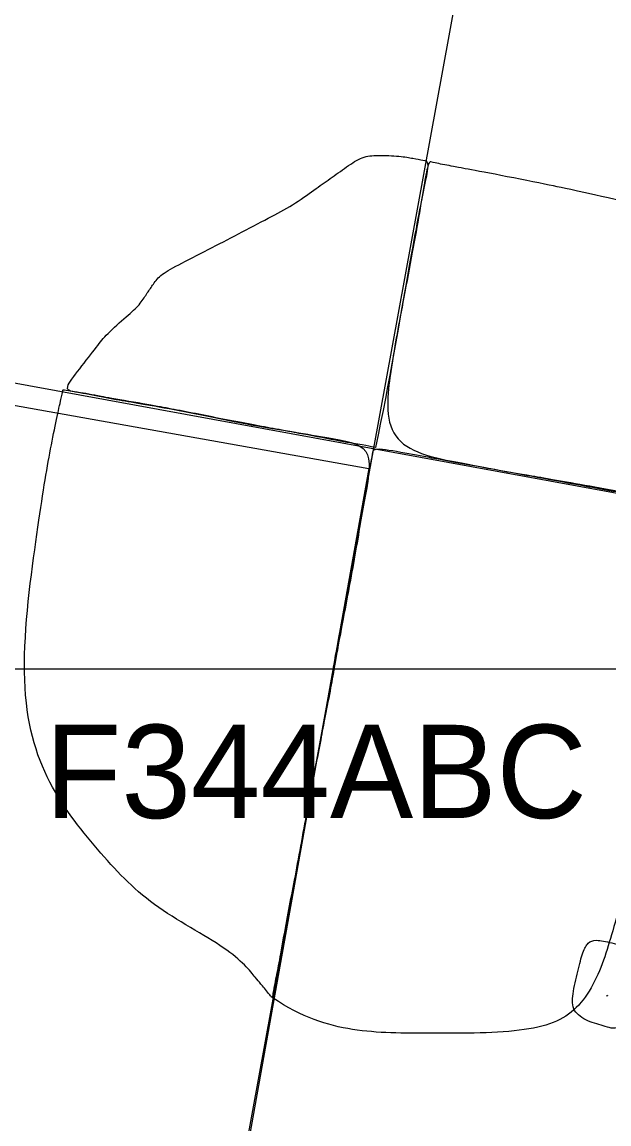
# Model space of a CAD drawing. Extents: x -200 to -100, y 65 to 200.
# Drawn here: x -124.78 to -121.63, y 157.56 to 163.46 of the extents above; entities that cross this region are included whole.
import ezdxf

# ---------------------------------------------------------------- set-up
doc = ezdxf.new("R2010")
doc.units = 0
for name, color, linetype in [('1991F344C4', 7, 'Continuous'), ('1991Feature326', 7, 'Continuous'), ('1991Feature344a', 7, 'Continuous'), ('1991Grid', 7, 'Continuous'), ('Brick', 7, 'Continuous'), ('Probable Outline 344', 7, 'Continuous'), ('Quadrats in DB', 7, 'Continuous'), ('Unexcavated', 7, 'Continuous'), ('Unexcavated areas', 7, 'Continuous')]:
    doc.layers.add(name, color=color, linetype=linetype)

msp = doc.modelspace()

# ---------------------------------------------------------------- linework, layer by layer
at = {"layer": '1991F344C4'}
for points in [[(-122.8834, 161.1852), (-122.8091, 161.5418), (-122.6972, 162.2067), (-122.6203, 162.5986), (-122.5943, 162.7172), (-122.6266, 162.7227), (-122.6811, 162.7329), (-122.7489, 162.7453), (-122.8762, 162.7502), (-122.9532, 162.7447), (-123.0368, 162.6886), (-123.1295, 162.622), (-123.2061, 162.5685), (-123.3272, 162.4806), (-123.4504, 162.4163), (-123.6187, 162.3275), (-123.7758, 162.246), (-123.9507, 162.1572), (-124.0422, 162.1064), (-124.0769, 162.0519), (-124.1082, 162.0086), (-124.1447, 161.9489), (-124.209, 161.8923), (-124.3282, 161.7873), (-124.3689, 161.7335), (-124.4696, 161.6019), (-124.5529, 161.4958), (-124.5034, 161.4828), (-124.4506, 161.4763), (-124.3865, 161.4646), (-124.3232, 161.452), (-124.0852, 161.4115), (-123.9793, 161.3915), (-123.8495, 161.3669), (-123.7041, 161.337), (-123.5376, 161.3056), (-123.4175, 161.2832), (-123.287, 161.26), (-123.0536, 161.2144), (-122.9495, 161.1973), (-122.8834, 161.1852), (-122.8834, 161.1852), (-122.8834, 161.1852)], [(-124.5558, 161.493), (-124.5561, 161.4925), (-124.5561, 161.4917), (-124.6231, 161.1926), (-124.6871, 160.7995), (-124.8046, 159.9271), (-124.6683, 159.3947), (-124.3646, 159.0196), (-124.0972, 158.7278), (-123.6462, 158.4967), (-123.5066, 158.3222), (-123.4901, 158.3041), (-123.4666, 158.274), (-123.4477, 158.2506), (-123.443, 158.245), (-123.4373, 158.2383), (-123.4356, 158.244), (-123.4323, 158.2626), (-123.4296, 158.2768), (-123.4259, 158.2967), (-123.4011, 158.4275), (-123.3772, 158.5499), (-123.3571, 158.6574), (-123.3349, 158.7828), (-123.2931, 158.9943), (-123.2696, 159.1223), (-123.2377, 159.2923), (-123.2116, 159.4412), (-123.1777, 159.6136), (-123.1594, 159.7181), (-123.1246, 159.8894), (-123.1051, 160.003), (-123.0724, 160.1884), (-122.9978, 160.574), (-122.9458, 160.902), (-122.8859, 161.1859), (-123.0698, 161.2276), (-123.5185, 161.2991), (-123.7143, 161.3391), (-123.9341, 161.3831), (-124.154, 161.4231), (-124.2641, 161.4401), (-124.4222, 161.4716), (-124.5449, 161.4938), (-124.5558, 161.493), (-124.5558, 161.493), (-124.5558, 161.493)]]:
    msp.add_open_spline(points, degree=3, dxfattribs=at)
at = {"layer": '1991Feature326'}
msp.add_open_spline([(-121.451, 158.3629), (-121.4417, 158.3994), (-121.4417, 158.4453), (-121.4633, 158.4864), (-121.5186, 158.5022), (-121.6214, 158.5339), (-121.7099, 158.5513), (-121.7463, 158.5354), (-121.7748, 158.488), (-121.8001, 158.3836), (-121.8317, 158.2522), (-121.8317, 158.1652), (-121.7495, 158.1098), (-121.6499, 158.0845), (-121.574, 158.0576), (-121.476, 158.2174), (-121.451, 158.3629), (-121.451, 158.3629), (-121.451, 158.3629)], degree=3, dxfattribs=at)
at = {"layer": '1991Feature344a'}
msp.add_open_spline([(-123.432, 158.2364), (-123.2795, 158.132), (-123.0037, 158.0478), (-122.6063, 158.0478), (-122.036, 158.0478), (-121.7761, 158.1659), (-121.6381, 158.4793), (-121.5741, 158.7821), (-121.2051, 159.6189), (-121.1181, 159.9483), (-120.9824, 160.3336), (-120.8868, 160.7102), (-120.8734, 160.8153), (-120.9157, 160.8231), (-121.0156, 160.8414), (-121.2033, 160.876), (-121.4629, 160.9238), (-121.7667, 160.9797), (-122.0073, 161.0239), (-122.3108, 161.0798), (-122.5549, 161.1247), (-122.6966, 161.1508), (-122.8925, 161.1869), (-122.8975, 161.1628), (-122.9066, 161.1124), (-122.9312, 160.9778), (-122.9852, 160.6821), (-123.0573, 160.2875), (-123.0935, 160.0896), (-123.1179, 159.9558), (-123.1327, 159.8486), (-123.1772, 159.6164), (-123.2197, 159.3982), (-123.2476, 159.2458), (-123.2836, 159.0486), (-123.3174, 158.8636), (-123.3472, 158.7137), (-123.3772, 158.5499), (-123.4071, 158.3729), (-123.432, 158.2364), (-123.432, 158.2364), (-123.432, 158.2364)], degree=3, dxfattribs=at)
at = {"layer": '1991Grid'}
msp.add_line((-121.0648, 171.1951), (-124.7443, 151.0524), dxfattribs=at)
msp.add_lwpolyline([(-113.0013, 159.3665), (-132.705, 162.9734), (-132.705, 162.9734), (-132.705, 162.9734)], dxfattribs=at)
at = {"layer": 'Brick'}
msp.add_lwpolyline([(-121.6455, 158.247), (-121.6438, 158.2523), (-121.6396, 158.2509)], dxfattribs=at)
at = {"layer": 'Probable Outline 344'}
msp.add_open_spline([(-122.5868, 162.7135), (-122.5711, 162.7099), (-122.5458, 162.7045), (-122.5039, 162.697), (-122.451, 162.6865), (-122.4346, 162.6834), (-122.2317, 162.6456), (-121.9122, 162.5817), (-121.8443, 162.5677), (-120.9429, 162.3654), (-120.4601, 162.3079), (-120.1539, 162.2986), (-119.8183, 162.2986), (-119.3161, 162.3103), (-118.9537, 162.3192), (-118.4098, 162.3173), (-117.43, 162.2327), (-116.7993, 162.1217), (-116.6929, 162.0929), (-116.6498, 162.0367), (-116.6377, 161.9667), (-116.6441, 161.8623), (-116.6719, 161.6569), (-116.7047, 161.4502), (-116.7333, 161.2681), (-116.703, 161.4431), (-116.7304, 161.2747), (-116.7787, 160.9913), (-116.8442, 160.5783), (-116.8714, 160.4026), (-116.8926, 160.2653), (-116.8984, 160.2248), (-116.901, 160.2043), (-116.9073, 160.1506), (-116.9093, 160.1334), (-116.9186, 160.1348), (-116.9315, 160.1374), (-116.9494, 160.1406), (-117.2966, 160.204), (-117.4315, 160.2294), (-117.6098, 160.2607), (-117.9448, 160.3251), (-118.378, 160.4074), (-118.5399, 160.4309), (-118.7087, 160.457), (-118.9623, 160.498), (-119.1949, 160.5481), (-119.8017, 160.668), (-119.9636, 160.6981), (-120.6946, 160.8136), (-121.1937, 160.8806), (-121.7464, 160.9811), (-122.0813, 161.0398), (-122.2063, 161.0607), (-122.4292, 161.1018), (-122.8562, 161.1879), (-122.7991, 161.6244), (-122.7693, 161.7905), (-122.7341, 161.9772), (-122.6847, 162.24), (-122.6482, 162.4411), (-122.6155, 162.6449), (-122.6067, 162.6808), (-122.5957, 162.7154), (-122.5868, 162.7135), (-122.5868, 162.7135), (-122.5868, 162.7135)], degree=3, dxfattribs=at)
at = {"layer": 'Quadrats in DB'}
msp.add_line((-130, 160), (-120, 160), dxfattribs=at)
at = {"layer": 'Unexcavated areas'}
msp.add_lwpolyline([(-127.8425, 161.951), (-122.9202, 161.0729), (-123.7983, 156.1506), (-128.7206, 157.0288)], close=True, dxfattribs=at)

# ---------------------------------------------------------------- texts
at = {"layer": 'Unexcavated'}
msp.add_text('F344ABC', height=0.5, dxfattribs=at).set_placement((-124.6517, 159.2001))

doc.saveas('drawing.dxf')
